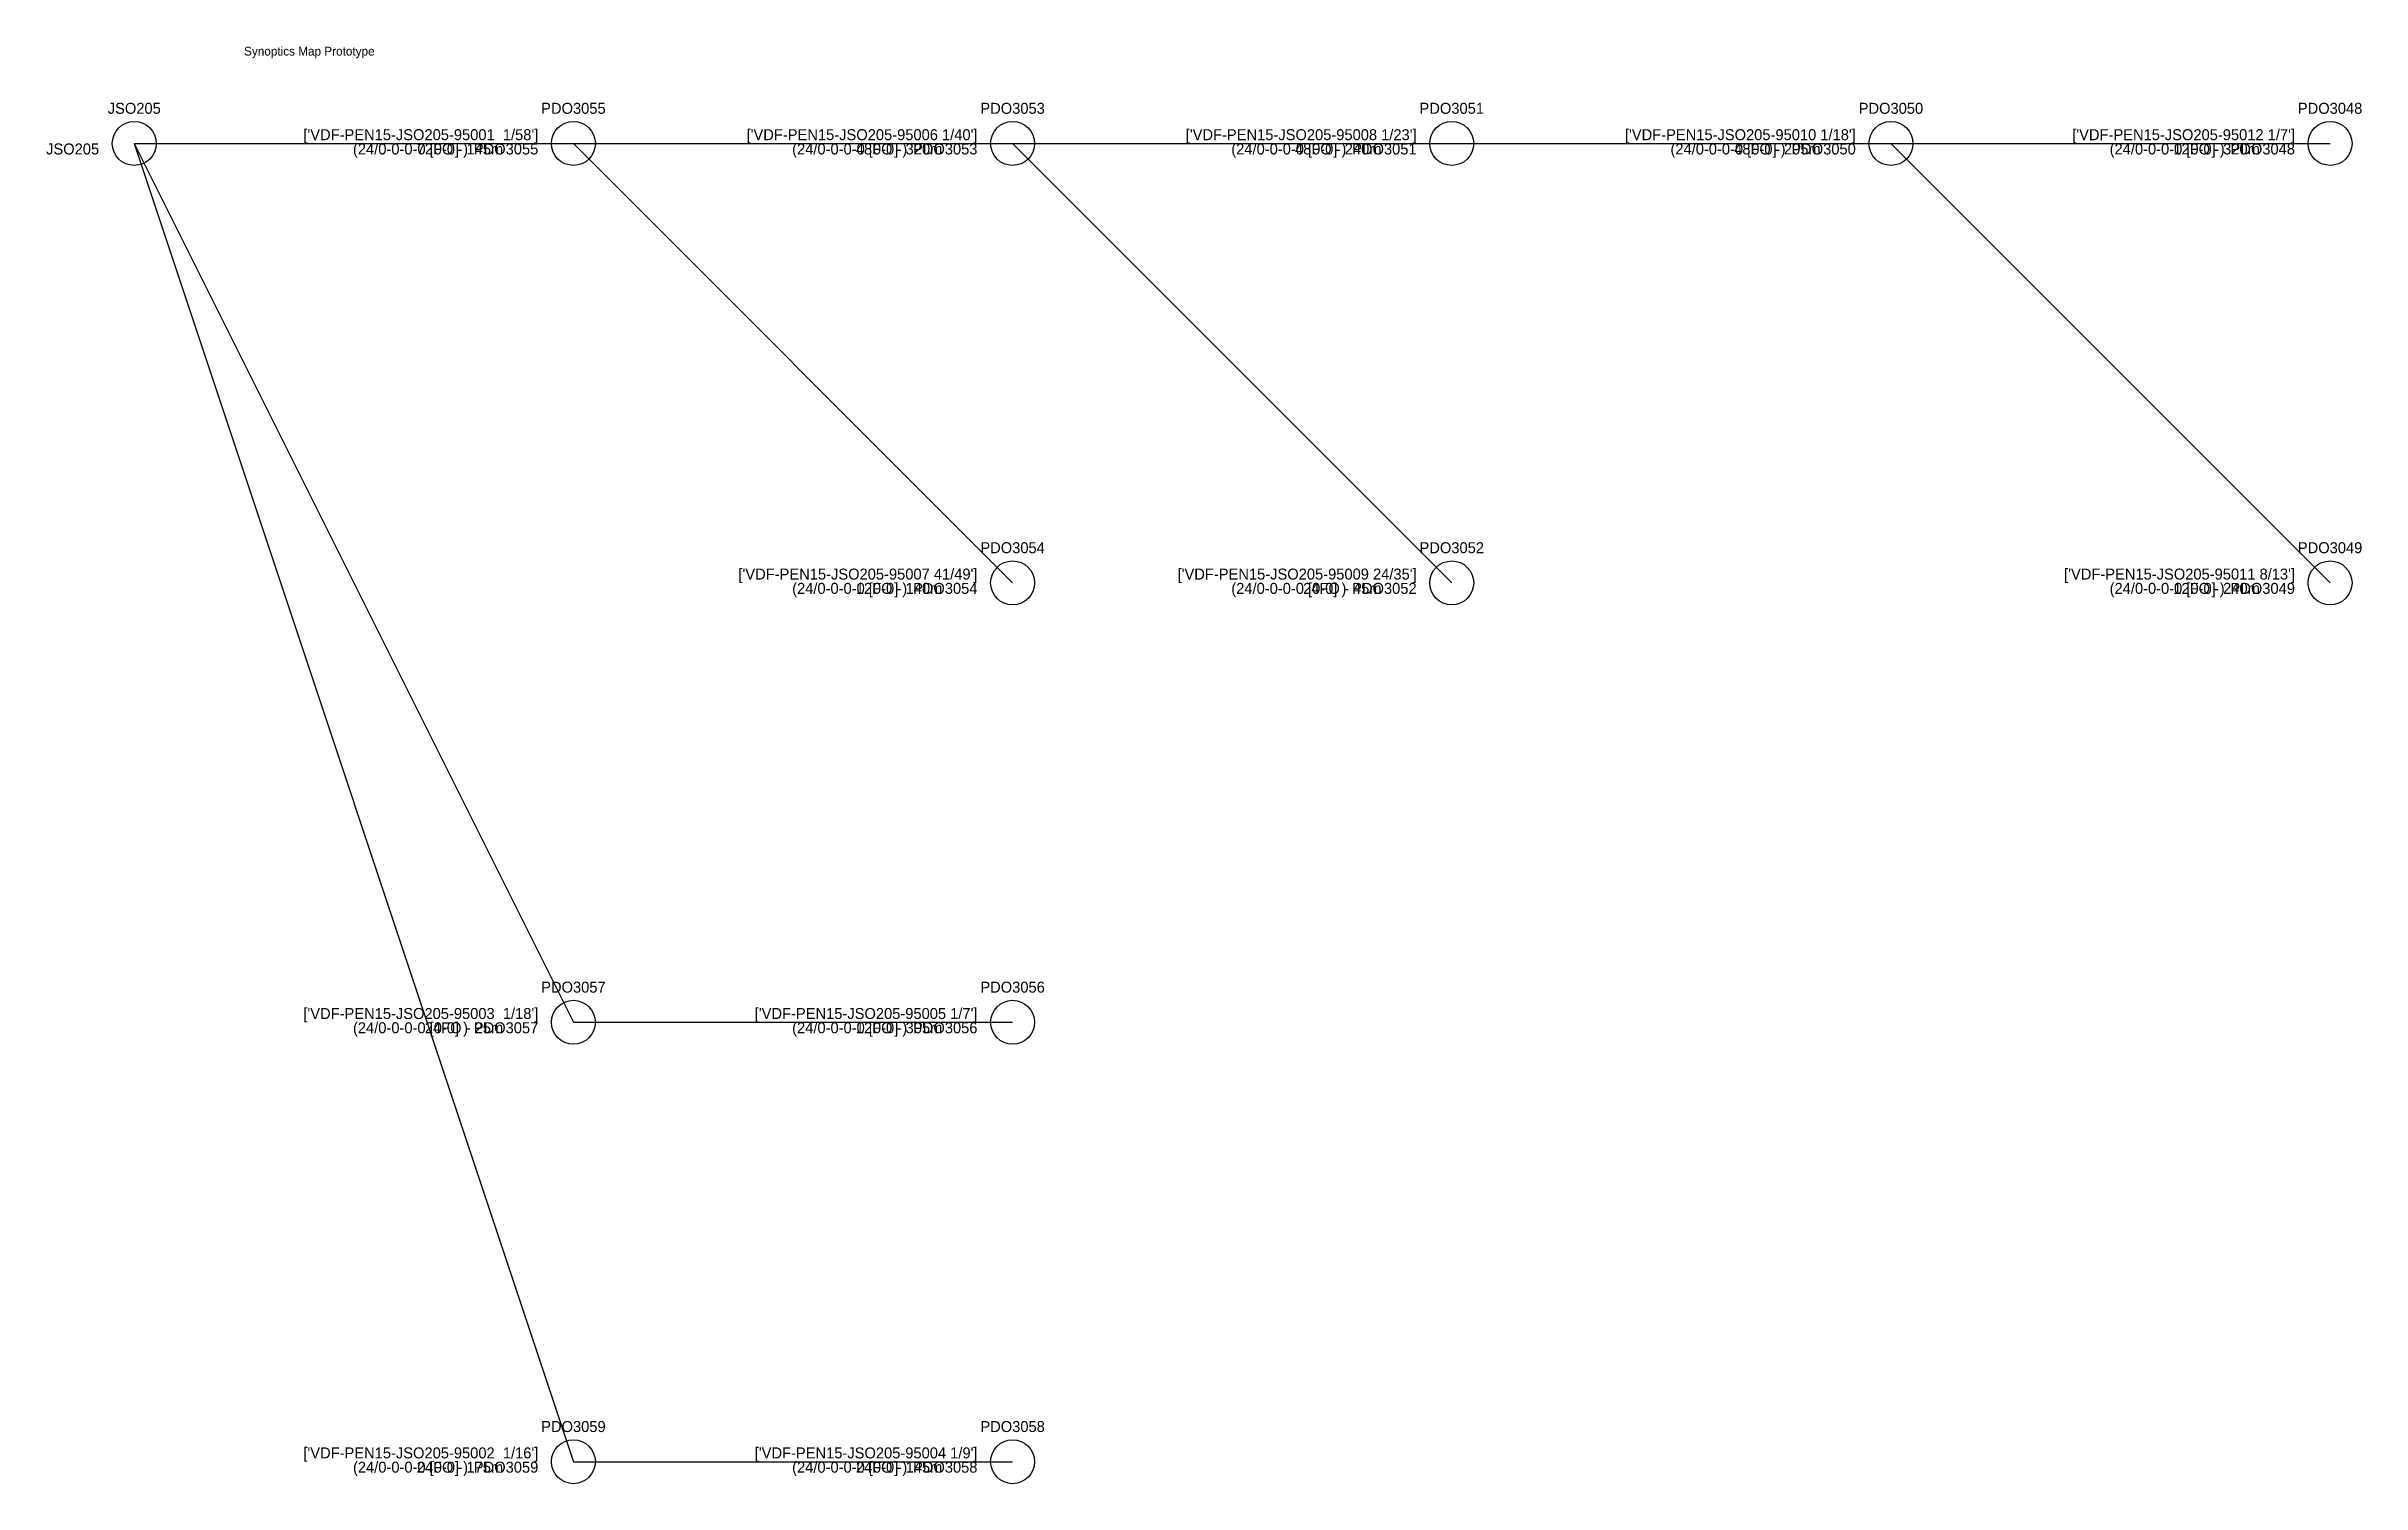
# Model space of a CAD drawing. Header units: metres. Extents: x -20 to 507, y -305 to 22.
import ezdxf
from ezdxf.enums import TextEntityAlignment as Align

# ---------------------------------------------------------------- set-up
doc = ezdxf.new("R2010")
doc.units = ezdxf.units.M
for name, color, linetype in [('SINOP_AEREO', 1, 'Continuous'), ('SINOP_JSFO', 30, 'Continuous'), ('SINOP_PDO', 4, 'Continuous')]:
    doc.layers.add(name, color=color, linetype=linetype)

# ---------------------------------------------------------------- blocks, each defined once
blk = doc.blocks.new('JSO')
at = {"layer": 'SINOP_JSFO'}
blk.add_circle((0, 0), 0.5, dxfattribs=at)
blk = doc.blocks.new('PDO')
at = {"layer": 'SINOP_PDO'}
blk.add_circle((0, 0), 0.5, dxfattribs=at)

msp = doc.modelspace()

# ---------------------------------------------------------------- linework, layer by layer
at = {"layer": 'SINOP_AEREO'}
for p, q in [((0, 0), (100, 0)), ((0, 0), (100, -200)), ((0, 0), (100, -300)), ((100, 0), (200, 0)), ((100, 0), (200, -100)), ((100, 0), (100, 0)), ((200, 0), (300, 0)), ((200, 0), (300, -100)), ((200, 0), (200, 0)), ((300, 0), (400, 0)), ((300, 0), (300, 0)), ((400, 0), (500, 0)), ((400, 0), (500, -100)), ((400, 0), (400, 0)), ((500, 0), (500, 0)), ((200, -100), (200, -100)), ((300, -100), (300, -100)), ((500, -100), (500, -100)), ((100, -200), (200, -200)), ((100, -200), (100, -200)), ((200, -200), (200, -200)), ((100, -300), (200, -300)), ((100, -300), (100, -300)), ((200, -300), (200, -300))]:
    msp.add_line(p, q, dxfattribs=at)

# ---------------------------------------------------------------- block references
at = {"layer": 'SINOP_JSFO'}
ref = msp.add_blockref('JSO', (0, 0), dxfattribs=dict(at, xscale=10, yscale=10))
ref.add_attrib('TIPO', 'JSO205', dxfattribs={"height": 2.5}).set_placement((0, 8), align=Align.MIDDLE_CENTER)
ref.add_attrib('JSO#JFO', 'JSO205', dxfattribs={"height": 2.5}).set_placement((-8, 0), align=Align.TOP_RIGHT)
at = {"layer": 'SINOP_PDO'}
ref = msp.add_blockref('PDO', (100, 0), dxfattribs=dict(at, xscale=10, yscale=10))
ref.add_attrib('TIPO', 'PDO3055', dxfattribs={"height": 2.5}).set_placement((100, 8), align=Align.MIDDLE_CENTER)
ref.add_attrib('CABO', "['VDF-PEN15-JSO205-95001  1/58']", dxfattribs={"height": 2.5}).set_placement((92, 0), align=Align.BOTTOM_RIGHT)
ref.add_attrib('JFO_PDO', 'PDO3055', dxfattribs={"height": 2.5}).set_placement((92, 0), align=Align.TOP_RIGHT)
ref.add_attrib('CABO_CAP_COP', '72FO - 145m', dxfattribs={"height": 2.5}).set_placement((84, 0), align=Align.TOP_RIGHT)
ref.add_attrib('(CAP/N1-N2-N3-N4)', '(24/0-0-0-0 [0-0] )', dxfattribs={"height": 2.5}).set_placement((76, 0), align=Align.TOP_RIGHT)
ref = msp.add_blockref('PDO', (200, 0), dxfattribs=dict(at, xscale=10, yscale=10))
ref.add_attrib('TIPO', 'PDO3053', dxfattribs={"height": 2.5}).set_placement((200, 8), align=Align.MIDDLE_CENTER)
ref.add_attrib('CABO', "['VDF-PEN15-JSO205-95006 1/40']", dxfattribs={"height": 2.5}).set_placement((192, 0), align=Align.BOTTOM_RIGHT)
ref.add_attrib('JFO_PDO', 'PDO3053', dxfattribs={"height": 2.5}).set_placement((192, 0), align=Align.TOP_RIGHT)
ref.add_attrib('CABO_CAP_COP', '48FO - 320m', dxfattribs={"height": 2.5}).set_placement((184, 0), align=Align.TOP_RIGHT)
ref.add_attrib('(CAP/N1-N2-N3-N4)', '(24/0-0-0-0 [0-0] )', dxfattribs={"height": 2.5}).set_placement((176, 0), align=Align.TOP_RIGHT)
ref = msp.add_blockref('PDO', (300, 0), dxfattribs=dict(at, xscale=10, yscale=10))
ref.add_attrib('TIPO', 'PDO3051', dxfattribs={"height": 2.5}).set_placement((300, 8), align=Align.MIDDLE_CENTER)
ref.add_attrib('CABO', "['VDF-PEN15-JSO205-95008 1/23']", dxfattribs={"height": 2.5}).set_placement((292, 0), align=Align.BOTTOM_RIGHT)
ref.add_attrib('JFO_PDO', 'PDO3051', dxfattribs={"height": 2.5}).set_placement((292, 0), align=Align.TOP_RIGHT)
ref.add_attrib('CABO_CAP_COP', '48FO - 240m', dxfattribs={"height": 2.5}).set_placement((284, 0), align=Align.TOP_RIGHT)
ref.add_attrib('(CAP/N1-N2-N3-N4)', '(24/0-0-0-0 [0-0] )', dxfattribs={"height": 2.5}).set_placement((276, 0), align=Align.TOP_RIGHT)
ref = msp.add_blockref('PDO', (400, 0), dxfattribs=dict(at, xscale=10, yscale=10))
ref.add_attrib('TIPO', 'PDO3050', dxfattribs={"height": 2.5}).set_placement((400, 8), align=Align.MIDDLE_CENTER)
ref.add_attrib('CABO', "['VDF-PEN15-JSO205-95010 1/18']", dxfattribs={"height": 2.5}).set_placement((392, 0), align=Align.BOTTOM_RIGHT)
ref.add_attrib('JFO_PDO', 'PDO3050', dxfattribs={"height": 2.5}).set_placement((392, 0), align=Align.TOP_RIGHT)
ref.add_attrib('CABO_CAP_COP', '48FO - 205m', dxfattribs={"height": 2.5}).set_placement((384, 0), align=Align.TOP_RIGHT)
ref.add_attrib('(CAP/N1-N2-N3-N4)', '(24/0-0-0-0 [0-0] )', dxfattribs={"height": 2.5}).set_placement((376, 0), align=Align.TOP_RIGHT)
ref = msp.add_blockref('PDO', (500, 0), dxfattribs=dict(at, xscale=10, yscale=10))
ref.add_attrib('TIPO', 'PDO3048', dxfattribs={"height": 2.5}).set_placement((500, 8), align=Align.MIDDLE_CENTER)
ref.add_attrib('CABO', "['VDF-PEN15-JSO205-95012 1/7']", dxfattribs={"height": 2.5}).set_placement((492, 0), align=Align.BOTTOM_RIGHT)
ref.add_attrib('JFO_PDO', 'PDO3048', dxfattribs={"height": 2.5}).set_placement((492, 0), align=Align.TOP_RIGHT)
ref.add_attrib('CABO_CAP_COP', '12FO - 320m', dxfattribs={"height": 2.5}).set_placement((484, 0), align=Align.TOP_RIGHT)
ref.add_attrib('(CAP/N1-N2-N3-N4)', '(24/0-0-0-0 [0-0] )', dxfattribs={"height": 2.5}).set_placement((476, 0), align=Align.TOP_RIGHT)
ref = msp.add_blockref('PDO', (200, -100), dxfattribs=dict(at, xscale=10, yscale=10))
ref.add_attrib('TIPO', 'PDO3054', dxfattribs={"height": 2.5}).set_placement((200, -92), align=Align.MIDDLE_CENTER)
ref.add_attrib('CABO', "['VDF-PEN15-JSO205-95007 41/49']", dxfattribs={"height": 2.5}).set_placement((192, -100), align=Align.BOTTOM_RIGHT)
ref.add_attrib('JFO_PDO', 'PDO3054', dxfattribs={"height": 2.5}).set_placement((192, -100), align=Align.TOP_RIGHT)
ref.add_attrib('CABO_CAP_COP', '12FO - 140m', dxfattribs={"height": 2.5}).set_placement((184, -100), align=Align.TOP_RIGHT)
ref.add_attrib('(CAP/N1-N2-N3-N4)', '(24/0-0-0-0 [0-0] )', dxfattribs={"height": 2.5}).set_placement((176, -100), align=Align.TOP_RIGHT)
ref = msp.add_blockref('PDO', (300, -100), dxfattribs=dict(at, xscale=10, yscale=10))
ref.add_attrib('TIPO', 'PDO3052', dxfattribs={"height": 2.5}).set_placement((300, -92), align=Align.MIDDLE_CENTER)
ref.add_attrib('CABO', "['VDF-PEN15-JSO205-95009 24/35']", dxfattribs={"height": 2.5}).set_placement((292, -100), align=Align.BOTTOM_RIGHT)
ref.add_attrib('JFO_PDO', 'PDO3052', dxfattribs={"height": 2.5}).set_placement((292, -100), align=Align.TOP_RIGHT)
ref.add_attrib('CABO_CAP_COP', '24FO - 45m', dxfattribs={"height": 2.5}).set_placement((284, -100), align=Align.TOP_RIGHT)
ref.add_attrib('(CAP/N1-N2-N3-N4)', '(24/0-0-0-0 [0-0] )', dxfattribs={"height": 2.5}).set_placement((276, -100), align=Align.TOP_RIGHT)
ref = msp.add_blockref('PDO', (500, -100), dxfattribs=dict(at, xscale=10, yscale=10))
ref.add_attrib('TIPO', 'PDO3049', dxfattribs={"height": 2.5}).set_placement((500, -92), align=Align.MIDDLE_CENTER)
ref.add_attrib('CABO', "['VDF-PEN15-JSO205-95011 8/13']", dxfattribs={"height": 2.5}).set_placement((492, -100), align=Align.BOTTOM_RIGHT)
ref.add_attrib('JFO_PDO', 'PDO3049', dxfattribs={"height": 2.5}).set_placement((492, -100), align=Align.TOP_RIGHT)
ref.add_attrib('CABO_CAP_COP', '12FO - 240m', dxfattribs={"height": 2.5}).set_placement((484, -100), align=Align.TOP_RIGHT)
ref.add_attrib('(CAP/N1-N2-N3-N4)', '(24/0-0-0-0 [0-0] )', dxfattribs={"height": 2.5}).set_placement((476, -100), align=Align.TOP_RIGHT)
ref = msp.add_blockref('PDO', (100, -200), dxfattribs=dict(at, xscale=10, yscale=10))
ref.add_attrib('TIPO', 'PDO3057', dxfattribs={"height": 2.5}).set_placement((100, -192), align=Align.MIDDLE_CENTER)
ref.add_attrib('CABO', "['VDF-PEN15-JSO205-95003  1/18']", dxfattribs={"height": 2.5}).set_placement((92, -200), align=Align.BOTTOM_RIGHT)
ref.add_attrib('JFO_PDO', 'PDO3057', dxfattribs={"height": 2.5}).set_placement((92, -200), align=Align.TOP_RIGHT)
ref.add_attrib('CABO_CAP_COP', '24FO - 25m', dxfattribs={"height": 2.5}).set_placement((84, -200), align=Align.TOP_RIGHT)
ref.add_attrib('(CAP/N1-N2-N3-N4)', '(24/0-0-0-0 [0-0] )', dxfattribs={"height": 2.5}).set_placement((76, -200), align=Align.TOP_RIGHT)
ref = msp.add_blockref('PDO', (200, -200), dxfattribs=dict(at, xscale=10, yscale=10))
ref.add_attrib('TIPO', 'PDO3056', dxfattribs={"height": 2.5}).set_placement((200, -192), align=Align.MIDDLE_CENTER)
ref.add_attrib('CABO', "['VDF-PEN15-JSO205-95005 1/7']", dxfattribs={"height": 2.5}).set_placement((192, -200), align=Align.BOTTOM_RIGHT)
ref.add_attrib('JFO_PDO', 'PDO3056', dxfattribs={"height": 2.5}).set_placement((192, -200), align=Align.TOP_RIGHT)
ref.add_attrib('CABO_CAP_COP', '12FO - 305m', dxfattribs={"height": 2.5}).set_placement((184, -200), align=Align.TOP_RIGHT)
ref.add_attrib('(CAP/N1-N2-N3-N4)', '(24/0-0-0-0 [0-0] )', dxfattribs={"height": 2.5}).set_placement((176, -200), align=Align.TOP_RIGHT)
ref = msp.add_blockref('PDO', (100, -300), dxfattribs=dict(at, xscale=10, yscale=10))
ref.add_attrib('TIPO', 'PDO3059', dxfattribs={"height": 2.5}).set_placement((100, -292), align=Align.MIDDLE_CENTER)
ref.add_attrib('CABO', "['VDF-PEN15-JSO205-95002  1/16']", dxfattribs={"height": 2.5}).set_placement((92, -300), align=Align.BOTTOM_RIGHT)
ref.add_attrib('JFO_PDO', 'PDO3059', dxfattribs={"height": 2.5}).set_placement((92, -300), align=Align.TOP_RIGHT)
ref.add_attrib('CABO_CAP_COP', '24FO - 175m', dxfattribs={"height": 2.5}).set_placement((84, -300), align=Align.TOP_RIGHT)
ref.add_attrib('(CAP/N1-N2-N3-N4)', '(24/0-0-0-0 [0-0] )', dxfattribs={"height": 2.5}).set_placement((76, -300), align=Align.TOP_RIGHT)
ref = msp.add_blockref('PDO', (200, -300), dxfattribs=dict(at, xscale=10, yscale=10))
ref.add_attrib('TIPO', 'PDO3058', dxfattribs={"height": 2.5}).set_placement((200, -292), align=Align.MIDDLE_CENTER)
ref.add_attrib('CABO', "['VDF-PEN15-JSO205-95004 1/9']", dxfattribs={"height": 2.5}).set_placement((192, -300), align=Align.BOTTOM_RIGHT)
ref.add_attrib('JFO_PDO', 'PDO3058', dxfattribs={"height": 2.5}).set_placement((192, -300), align=Align.TOP_RIGHT)
ref.add_attrib('CABO_CAP_COP', '24FO - 145m', dxfattribs={"height": 2.5}).set_placement((184, -300), align=Align.TOP_RIGHT)
ref.add_attrib('(CAP/N1-N2-N3-N4)', '(24/0-0-0-0 [0-0] )', dxfattribs={"height": 2.5}).set_placement((176, -300), align=Align.TOP_RIGHT)

# ---------------------------------------------------------------- texts
msp.add_text('Synoptics Map Prototype', height=2).set_placement((25, 20))

doc.saveas('drawing.dxf')
